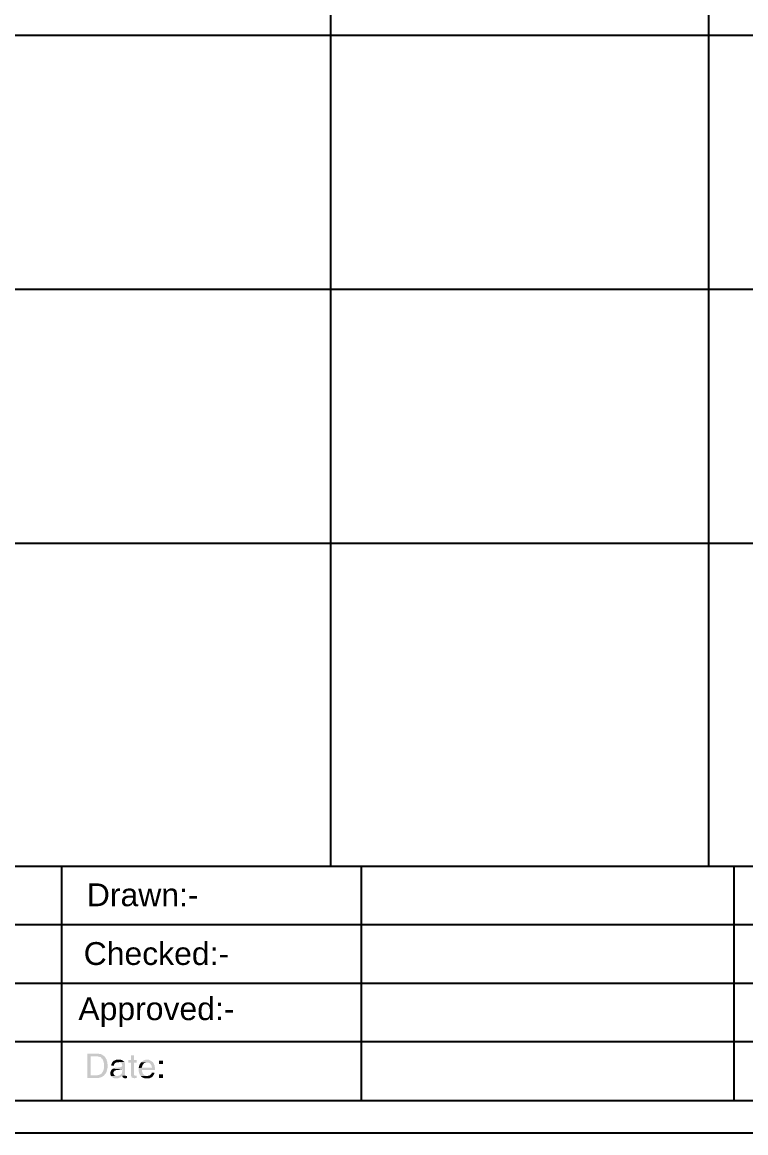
# Model space of a CAD drawing. Header units: inches. Extents: x 3613 to 8393, y -2205 to -794.
# Drawn here: x 6315 to 6410, y -1865 to -1719.1 of the extents above; entities that cross this region are included whole.
import ezdxf

# ---------------------------------------------------------------- set-up
doc = ezdxf.new("R2010")
doc.units = ezdxf.units.IN
doc.header["$MEASUREMENT"] = 0
doc.styles.get("Standard").update_dxf_attribs({"font": 'arial.ttf'})

msp = doc.modelspace()

# ---------------------------------------------------------------- hatches: boundary and pattern name
at = {"transparency": 33554559}
for points in [[(6324.82, -1854.586), (6323.511, -1854.586), (6323.511, -1857.79), (6325, -1857.79), (6325.09, -1857.745), (6325.181, -1857.745), (6325.271, -1857.7), (6325.316, -1857.7), (6325.406, -1857.655), (6325.497, -1857.61), (6325.542, -1857.565), (6325.632, -1857.52), (6325.677, -1857.474), (6325.722, -1857.429), (6323.962, -1857.429), (6323.962, -1854.947), (6324.774, -1854.947), (6325.722, -1854.902), (6325.632, -1854.857), (6325.587, -1854.812), (6325.497, -1854.767), (6325.451, -1854.721), (6325.361, -1854.676), (6325.271, -1854.631), (6325.09, -1854.631), (6325.045, -1854.586), (6324.955, -1854.586)], [(6325.722, -1854.902), (6324.774, -1854.947), (6324.91, -1854.947), (6325, -1854.992), (6325.09, -1854.992), (6325.136, -1855.037), (6325.226, -1855.037), (6325.316, -1855.082), (6325.361, -1855.173), (6325.406, -1855.218), (6325.497, -1855.263), (6325.542, -1855.353), (6325.542, -1855.398), (6325.587, -1855.489), (6325.632, -1855.534), (6325.632, -1855.624), (6325.677, -1855.714), (6325.677, -1855.805), (6325.722, -1855.895), (6325.722, -1856.482), (6325.677, -1856.572), (6325.677, -1856.662), (6325.632, -1856.752), (6325.632, -1856.843), (6325.587, -1856.888), (6325.542, -1856.978), (6325.497, -1857.023), (6325.451, -1857.113), (6325.451, -1857.113), (6325.406, -1857.204), (6325.316, -1857.249), (6325.271, -1857.294), (6325.181, -1857.339), (6325.09, -1857.339), (6325.045, -1857.384), (6324.955, -1857.384), (6324.865, -1857.429), (6323.962, -1857.429), (6325.722, -1857.429), (6325.813, -1857.339), (6325.813, -1857.339), (6325.858, -1857.249), (6325.903, -1857.204), (6325.948, -1857.159), (6325.993, -1857.068), (6326.038, -1856.978), (6326.038, -1856.933), (6326.083, -1856.843), (6326.083, -1856.752), (6326.128, -1856.662), (6326.128, -1856.572), (6326.174, -1856.482), (6326.174, -1855.94), (6326.128, -1855.85), (6326.128, -1855.669), (6326.083, -1855.579), (6326.083, -1855.534), (6326.038, -1855.444), (6326.038, -1855.353), (6325.993, -1855.308), (6325.948, -1855.218), (6325.903, -1855.128), (6325.858, -1855.082), (6325.813, -1855.037), (6325.767, -1854.947)], [(6329.649, -1854.812), (6329.243, -1854.812), (6329.243, -1855.444), (6328.927, -1855.444), (6328.927, -1855.759), (6329.243, -1855.759), (6329.243, -1857.474), (6329.288, -1857.565), (6329.333, -1857.655), (6329.333, -1857.7), (6329.378, -1857.745), (6329.423, -1857.745), (6329.513, -1857.79), (6329.604, -1857.79), (6329.694, -1857.836), (6329.739, -1857.836), (6329.784, -1857.79), (6330.01, -1857.79), (6330.01, -1857.474), (6329.784, -1857.474), (6329.694, -1857.429), (6329.649, -1857.384), (6329.649, -1855.759), (6330.01, -1855.759), (6330.01, -1855.444), (6329.649, -1855.444)], [(6326.851, -1856.572), (6326.805, -1856.617), (6326.715, -1856.662), (6326.715, -1856.707), (6326.67, -1856.752), (6326.625, -1856.843), (6326.58, -1856.888), (6326.58, -1856.978), (6326.535, -1857.068), (6326.535, -1857.294), (6326.58, -1857.384), (6326.58, -1857.474), (6326.625, -1857.52), (6327.347, -1857.52), (6327.212, -1857.52), (6327.121, -1857.474), (6327.076, -1857.429), (6327.031, -1857.384), (6326.986, -1857.294), (6326.941, -1857.204), (6326.941, -1857.068), (6326.986, -1856.978), (6327.031, -1856.933), (6327.076, -1856.843), (6327.121, -1856.843), (6327.212, -1856.797), (6327.302, -1856.752), (6327.482, -1856.752), (6327.843, -1856.662), (6328.024, -1856.662), (6328.114, -1856.617)], [(6328.385, -1855.669), (6327.573, -1855.714), (6327.753, -1855.714), (6327.798, -1855.759), (6327.889, -1855.759), (6327.934, -1855.805), (6328.024, -1855.85), (6328.069, -1855.94), (6328.069, -1856.03), (6328.114, -1856.12), (6328.114, -1856.12), (6328.069, -1856.211), (6328.069, -1856.256), (6328.024, -1856.301), (6327.934, -1856.346), (6327.889, -1856.346), (6327.798, -1856.391), (6327.302, -1856.436), (6327.166, -1856.436), (6327.076, -1856.482), (6326.986, -1856.527), (6326.941, -1856.527), (6326.851, -1856.572), (6328.114, -1856.617), (6328.114, -1856.933), (6328.069, -1857.023), (6328.069, -1857.159), (6328.024, -1857.204), (6327.934, -1857.294), (6327.889, -1857.339), (6327.843, -1857.384), (6327.798, -1857.429), (6327.708, -1857.474), (6327.618, -1857.474), (6327.528, -1857.52), (6326.625, -1857.52), (6326.67, -1857.61), (6326.76, -1857.655), (6326.805, -1857.7), (6326.851, -1857.745), (6326.941, -1857.79), (6326.986, -1857.79), (6327.076, -1857.836), (6327.573, -1857.836), (6327.618, -1857.79), (6327.708, -1857.745), (6327.798, -1857.745), (6327.843, -1857.7), (6327.934, -1857.655), (6328.024, -1857.565), (6328.024, -1857.565), (6328.114, -1857.474), (6328.52, -1857.474), (6328.475, -1857.384), (6328.475, -1855.94), (6328.43, -1855.85), (6328.43, -1855.759)], [(6327.618, -1855.398), (6327.302, -1855.398), (6327.212, -1855.444), (6327.121, -1855.489), (6327.076, -1855.489), (6326.986, -1855.534), (6326.941, -1855.579), (6326.896, -1855.624), (6326.851, -1855.669), (6326.805, -1855.714), (6326.76, -1855.805), (6326.715, -1855.895), (6326.67, -1855.985), (6326.67, -1856.166), (6327.031, -1856.166), (6327.031, -1856.03), (6327.076, -1855.94), (6327.121, -1855.895), (6327.166, -1855.805), (6327.212, -1855.805), (6327.302, -1855.759), (6327.392, -1855.714), (6327.573, -1855.714), (6328.385, -1855.669), (6328.34, -1855.624), (6328.25, -1855.579), (6328.205, -1855.534), (6328.159, -1855.489), (6328.069, -1855.444), (6327.979, -1855.444), (6327.934, -1855.398), (6327.708, -1855.398)], [(6331.364, -1855.398), (6331.138, -1855.398), (6331.048, -1855.444), (6331.003, -1855.444), (6330.912, -1855.489), (6330.822, -1855.534), (6330.777, -1855.579), (6330.687, -1855.624), (6330.642, -1855.669), (6330.597, -1855.714), (6331.364, -1855.759), (6331.544, -1855.759), (6331.635, -1855.805), (6331.725, -1855.85), (6331.77, -1855.895), (6331.815, -1855.94), (6331.815, -1855.94), (6331.86, -1856.03), (6331.905, -1856.075), (6331.951, -1856.166), (6331.951, -1856.256), (6331.996, -1856.346), (6331.996, -1856.436), (6330.687, -1856.436), (6330.281, -1856.482), (6330.281, -1856.933), (6330.326, -1857.023), (6330.326, -1857.113), (6330.371, -1857.204), (6330.371, -1857.249), (6330.416, -1857.339), (6330.461, -1857.429), (6330.506, -1857.474), (6330.551, -1857.52), (6331.364, -1857.52), (6331.274, -1857.52), (6331.183, -1857.474), (6331.093, -1857.474), (6331.048, -1857.429), (6330.958, -1857.384), (6330.912, -1857.339), (6330.867, -1857.294), (6330.822, -1857.249), (6330.777, -1857.204), (6330.777, -1857.113), (6330.732, -1857.068), (6330.732, -1856.978), (6330.687, -1856.843), (6330.687, -1856.752), (6332.402, -1856.752), (6332.402, -1856.436), (6332.357, -1856.346), (6332.357, -1856.166), (6332.312, -1856.075), (6332.266, -1855.985), (6332.266, -1855.94), (6332.221, -1855.85), (6332.176, -1855.805), (6332.131, -1855.714), (6332.086, -1855.669), (6331.996, -1855.624), (6331.951, -1855.579), (6331.86, -1855.534), (6331.815, -1855.489), (6331.725, -1855.444), (6331.635, -1855.398), (6331.454, -1855.398)], [(6330.597, -1855.714), (6330.551, -1855.759), (6330.506, -1855.85), (6330.461, -1855.895), (6330.416, -1855.985), (6330.371, -1856.03), (6330.371, -1856.12), (6330.326, -1856.211), (6330.326, -1856.301), (6330.281, -1856.391), (6330.281, -1856.482), (6330.687, -1856.436), (6330.687, -1856.346), (6330.732, -1856.256), (6330.732, -1856.166), (6330.777, -1856.12), (6330.822, -1856.03), (6330.867, -1855.985), (6330.912, -1855.94), (6330.958, -1855.85), (6331.048, -1855.805), (6331.093, -1855.805), (6331.183, -1855.759), (6331.364, -1855.759)], [(6333.44, -1855.94), (6333.44, -1855.489), (6332.943, -1855.489), (6332.943, -1855.94)], [(6328.52, -1857.474), (6328.114, -1857.474), (6328.114, -1857.565), (6328.611, -1857.52), (6328.611, -1857.52)], [(6328.746, -1857.52), (6328.611, -1857.52), (6328.114, -1857.565), (6328.159, -1857.655), (6328.205, -1857.7), (6328.205, -1857.7), (6328.25, -1857.745), (6328.34, -1857.79), (6328.43, -1857.836), (6328.611, -1857.836), (6328.656, -1857.79), (6328.746, -1857.79)], [(6332.357, -1857.068), (6331.951, -1857.068), (6331.951, -1857.204), (6331.905, -1857.249), (6331.815, -1857.339), (6331.77, -1857.384), (6331.725, -1857.429), (6331.635, -1857.474), (6331.544, -1857.474), (6331.454, -1857.52), (6330.551, -1857.52), (6330.597, -1857.61), (6330.687, -1857.655), (6330.732, -1857.7), (6330.822, -1857.745), (6330.912, -1857.79), (6330.958, -1857.79), (6331.048, -1857.836), (6331.635, -1857.836), (6331.725, -1857.79), (6331.815, -1857.745), (6331.86, -1857.745), (6331.951, -1857.7), (6331.996, -1857.655), (6332.086, -1857.61), (6332.131, -1857.52), (6332.176, -1857.474), (6332.221, -1857.384), (6332.266, -1857.339), (6332.312, -1857.249), (6332.312, -1857.159)], [(6333.44, -1857.79), (6333.44, -1857.294), (6332.943, -1857.294), (6332.943, -1857.79)]]:
    msp.add_hatch(color=256, dxfattribs=at).paths.add_polyline_path(points)

# ---------------------------------------------------------------- linework, layer by layer
for p, q in [((6355.464, -1573.983), (6355.464, -1829.944)), ((6405.111, -1573.983), (6405.111, -1829.944)), ((6239.456, -1720.843), (6635.894, -1720.843)), ((6239.456, -1754.185), (6635.894, -1754.185)), ((6239.456, -1787.527), (6635.894, -1787.527)), ((6226.639, -1860.724), (6635.894, -1860.724))]:
    msp.add_line(p, q)
msp.add_lwpolyline([(6639.932, -1864.983), (6639.932, -1567.983), (6219.932, -1567.983), (6219.932, -1864.983)], close=True)
for points in [[(6239.456, -1829.944), (6635.894, -1829.944)], [(6320.126, -1829.944), (6320.126, -1860.724)], [(6359.481, -1829.944), (6359.481, -1860.724)], [(6408.45, -1829.944), (6408.45, -1860.724)], [(6239.456, -1837.616), (6535.587, -1837.616)], [(6239.456, -1845.334), (6588.527, -1845.334)], [(6239.456, -1853.006), (6535.587, -1853.006)]]:
    msp.add_lwpolyline(points)

# ---------------------------------------------------------------- texts
at = {"char_height": 2.9997, "width": 34.34827, "attachment_point": 5}
for s, insert in [('Drawn:-', (6330.794, -1833.745)), ('Checked:-', (6332.59, -1841.463)), ('Approved:-', (6332.59, -1849.135))]:
    msp.add_mtext(s, dxfattribs=dict(at, insert=insert))

doc.saveas('drawing.dxf')
